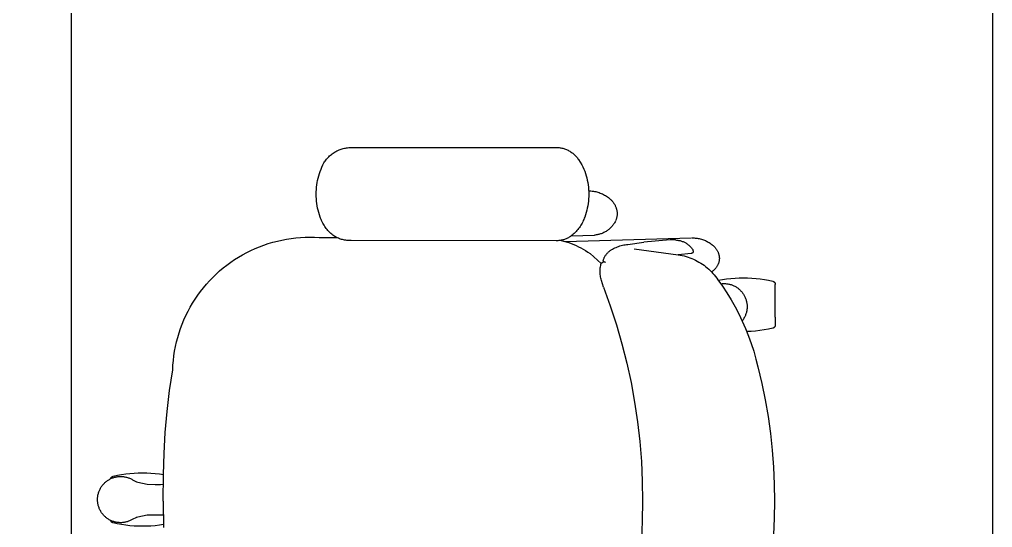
# Model space of a CAD drawing. Header units: inches. Extents: x 4 to 2210, y 3 to 2073.
# Drawn here: x 1332.67 to 1363.11, y 1937.45 to 1953.35 of the extents above; entities that cross this region are included whole.
import ezdxf

# ---------------------------------------------------------------- set-up
doc = ezdxf.new("R2010")
doc.units = ezdxf.units.IN
doc.header["$MEASUREMENT"] = 0
doc.layers.add('Planon_construction', color=253, linetype='Continuous')
doc.layers.add('Planon_workspace', color=210, linetype='Continuous')

# ---------------------------------------------------------------- blocks, each defined once
blk = doc.blocks.new('8 person table')
at = {"layer": 'Planon_construction'}
for p, q in [((484.43, 1126.14, 0), (484.43, -1253.08, 0)), ((645.67, 462.41, 0), (646.18, 462.89, 0)), ((646.18, 462.89, 0), (646.7, 463.36, 0)), ((646.7, 463.36, 0), (647.24, 463.8, 0)), ((647.24, 463.8, 0), (647.79, 464.23, 0)), ((647.79, 464.23, 0), (648.36, 464.64, 0)), ((648.36, 464.64, 0), (648.95, 465.03, 0)), ((648.95, 465.03, 0), (649.54, 465.4, 0)), ((649.54, 465.4, 0), (650.15, 465.75, 0)), ((650.15, 465.75, 0), (650.77, 466.07, 0)), ((650.77, 466.07, 0), (651.4, 466.38, 0)), ((651.4, 466.38, 0), (652.04, 466.66, 0)), ((652.04, 466.66, 0), (652.69, 466.92, 0)), ((652.69, 466.92, 0), (653.35, 467.16, 0)), ((653.35, 467.16, 0), (654.02, 467.38, 0)), ((654.02, 467.38, 0), (654.7, 467.57, 0)), ((654.7, 467.57, 0), (655.38, 467.74, 0)), ((655.38, 467.74, 0), (656.06, 467.88, 0)), ((656.06, 467.88, 0), (656.75, 468.01, 0)), ((656.75, 468.01, 0), (657.45, 468.1, 0)), ((657.45, 468.1, 0), (658.14, 468.18, 0)), ((658.14, 468.18, 0), (658.84, 468.23, 0)), ((658.84, 468.23, 0), (659.54, 468.25, 0)), ((659.54, 468.25, 0), (788.01, 468.3, 0)), ((788.01, 468.3, 0), (788.6, 468.28, 0)), ((788.6, 468.28, 0), (789.18, 468.23, 0)), ((789.18, 468.23, 0), (789.76, 468.16, 0)), ((789.76, 468.16, 0), (790.34, 468.08, 0)), ((790.34, 468.08, 0), (790.92, 467.97, 0)), ((790.92, 467.97, 0), (791.49, 467.85, 0)), ((791.49, 467.85, 0), (792.06, 467.71, 0)), ((792.06, 467.71, 0), (792.62, 467.54, 0)), ((792.62, 467.54, 0), (793.18, 467.36, 0)), ((793.18, 467.36, 0), (793.73, 467.16, 0)), ((793.73, 467.16, 0), (794.27, 466.95, 0)), ((794.27, 466.95, 0), (794.81, 466.71, 0)), ((794.81, 466.71, 0), (795.34, 466.45, 0)), ((795.34, 466.45, 0), (795.86, 466.18, 0)), ((795.86, 466.18, 0), (796.36, 465.89, 0)), ((796.36, 465.89, 0), (796.86, 465.59, 0)), ((796.86, 465.59, 0), (797.35, 465.26, 0)), ((797.35, 465.26, 0), (797.83, 464.92, 0)), ((797.83, 464.92, 0), (798.3, 464.57, 0)), ((798.3, 464.57, 0), (798.75, 464.2, 0)), ((798.75, 464.2, 0), (799.19, 463.81, 0)), ((799.19, 463.81, 0), (799.62, 463.41, 0)), ((799.62, 463.41, 0), (800.03, 463, 0)), ((800.03, 463, 0), (800.43, 462.57, 0)), ((641.36, 455.95, 0), (641.97, 457.27, 0)), ((641.97, 457.27, 0), (642.63, 458.57, 0)), ((642.63, 458.57, 0), (643, 459.16, 0)), ((643, 459.16, 0), (643.4, 459.74, 0)), ((643.4, 459.74, 0), (643.82, 460.3, 0)), ((643.82, 460.3, 0), (644.25, 460.85, 0)), ((644.25, 460.85, 0), (644.71, 461.39, 0)), ((644.71, 461.39, 0), (645.18, 461.9, 0)), ((645.18, 461.9, 0), (645.67, 462.41, 0)), ((800.43, 462.57, 0), (800.82, 462.13, 0)), ((800.82, 462.13, 0), (801.19, 461.67, 0)), ((801.19, 461.67, 0), (801.54, 461.2, 0)), ((801.54, 461.2, 0), (801.88, 460.73, 0)), ((801.88, 460.73, 0), (804.02, 457.35, 0)), ((804.02, 457.35, 0), (804.64, 456.02, 0)), ((639.37, 450.48, 0), (639.79, 451.87, 0)), ((639.79, 451.87, 0), (640.27, 453.25, 0)), ((640.27, 453.25, 0), (640.79, 454.61, 0)), ((640.79, 454.61, 0), (641.36, 455.95, 0)), ((804.64, 456.02, 0), (805.21, 454.68, 0)), ((805.21, 454.68, 0), (805.74, 453.32, 0)), ((805.74, 453.32, 0), (806.21, 451.94, 0)), ((806.21, 451.94, 0), (806.64, 450.54, 0)), ((637.98, 443.34, 0), (638.16, 444.78, 0)), ((638.16, 444.78, 0), (638.39, 446.22, 0)), ((638.39, 446.22, 0), (638.67, 447.65, 0)), ((638.67, 447.65, 0), (638.99, 449.07, 0)), ((638.99, 449.07, 0), (639.37, 450.48, 0)), ((806.64, 450.54, 0), (807.02, 449.13, 0)), ((807.02, 449.13, 0), (807.35, 447.71, 0)), ((807.35, 447.71, 0), (807.63, 446.27, 0)), ((807.63, 446.27, 0), (807.86, 444.83, 0)), ((807.86, 444.83, 0), (808.04, 443.38, 0)), ((637.75, 438.98, 0), (637.78, 440.43, 0)), ((637.77, 437.52, 0), (637.75, 438.98, 0)), ((637.78, 440.43, 0), (637.86, 441.89, 0)), ((637.86, 441.89, 0), (637.98, 443.34, 0)), ((808.04, 443.38, 0), (808.17, 441.93, 0)), ((808.17, 441.93, 0), (808.25, 440.47, 0)), ((808.22, 441.11, 0), (808.96, 441.08, 0)), ((808.25, 440.47, 0), (808.28, 439.01, 0)), ((808.28, 439.01, 0), (808.25, 437.55, 0)), ((808.96, 441.08, 0), (809.7, 441.03, 0)), ((809.7, 441.03, 0), (810.44, 440.95, 0)), ((810.44, 440.95, 0), (811.17, 440.84, 0)), ((811.17, 440.84, 0), (811.9, 440.71, 0)), ((811.9, 440.71, 0), (812.63, 440.56, 0)), ((812.63, 440.56, 0), (813.34, 440.38, 0)), ((813.34, 440.38, 0), (814.06, 440.17, 0)), ((814.06, 440.17, 0), (814.76, 439.94, 0)), ((814.76, 439.94, 0), (815.46, 439.69, 0)), ((815.46, 439.69, 0), (816.15, 439.41, 0)), ((816.15, 439.41, 0), (816.82, 439.11, 0)), ((816.82, 439.11, 0), (817.49, 438.78, 0)), ((817.49, 438.78, 0), (818.14, 438.44, 0)), ((818.14, 438.44, 0), (818.79, 438.07, 0)), ((637.85, 436.06, 0), (637.77, 437.52, 0)), ((637.97, 434.61, 0), (637.85, 436.06, 0)), ((638.15, 433.17, 0), (637.97, 434.61, 0)), ((638.37, 431.73, 0), (638.15, 433.17, 0)), ((807.88, 433.19, 0), (807.66, 431.75, 0)), ((808.06, 434.64, 0), (807.88, 433.19, 0)), ((808.18, 436.09, 0), (808.06, 434.64, 0)), ((808.25, 437.55, 0), (808.18, 436.09, 0)), ((818.79, 438.07, 0), (819.41, 437.67, 0)), ((819.41, 437.67, 0), (820.03, 437.26, 0)), ((820.03, 437.26, 0), (820.63, 436.83, 0)), ((820.63, 436.83, 0), (821.22, 436.37, 0)), ((821.22, 436.37, 0), (821.79, 435.9, 0)), ((821.79, 435.9, 0), (822.11, 435.6, 0)), ((822.11, 435.6, 0), (822.42, 435.29, 0)), ((822.42, 435.29, 0), (822.72, 434.97, 0)), ((822.72, 434.97, 0), (823.02, 434.64, 0)), ((823.02, 434.64, 0), (823.3, 434.3, 0)), ((823.3, 434.3, 0), (823.57, 433.95, 0)), ((823.57, 433.95, 0), (823.82, 433.59, 0)), ((823.82, 433.59, 0), (824.07, 433.22, 0)), ((824.07, 433.22, 0), (824.3, 432.85, 0)), ((824.3, 432.85, 0), (824.52, 432.46, 0)), ((824.52, 432.46, 0), (824.73, 432.08, 0)), ((638.65, 430.3, 0), (638.37, 431.73, 0)), ((638.97, 428.88, 0), (638.65, 430.3, 0)), ((639.35, 427.47, 0), (638.97, 428.88, 0)), ((639.77, 426.08, 0), (639.35, 427.47, 0)), ((806.69, 427.48, 0), (806.26, 426.08, 0)), ((807.06, 428.89, 0), (806.69, 427.48, 0)), ((807.38, 430.31, 0), (807.06, 428.89, 0)), ((807.66, 431.75, 0), (807.38, 430.31, 0)), ((824.73, 432.08, 0), (824.92, 431.68, 0)), ((824.92, 431.68, 0), (825.1, 431.28, 0)), ((825.1, 431.28, 0), (825.27, 430.87, 0)), ((825.27, 430.87, 0), (825.42, 430.45, 0)), ((825.42, 430.45, 0), (825.54, 430.1, 0)), ((825.54, 430.1, 0), (825.64, 429.74, 0)), ((825.64, 429.74, 0), (825.74, 429.37, 0)), ((825.74, 429.37, 0), (825.82, 429, 0)), ((825.82, 429, 0), (825.89, 428.64, 0)), ((825.89, 428.64, 0), (825.94, 428.26, 0)), ((825.94, 428.26, 0), (825.99, 427.89, 0)), ((825.99, 427.89, 0), (826.02, 427.52, 0)), ((826.02, 427.52, 0), (826.04, 427.14, 0)), ((826.04, 426.39, 0), (826.02, 426.01, 0)), ((826.04, 427.14, 0), (826.04, 426.76, 0)), ((826.04, 426.76, 0), (826.04, 426.39, 0)), ((640.24, 424.7, 0), (639.77, 426.08, 0)), ((640.51, 423.92, 0), (640.24, 424.7, 0)), ((640.81, 423.16, 0), (640.51, 423.92, 0)), ((641.13, 422.41, 0), (640.81, 423.16, 0)), ((641.48, 421.66, 0), (641.13, 422.41, 0)), ((641.85, 420.93, 0), (641.48, 421.66, 0)), ((642.25, 420.21, 0), (641.85, 420.93, 0)), ((642.68, 419.51, 0), (642.25, 420.21, 0)), ((803.78, 420.21, 0), (803.35, 419.51, 0)), ((804.17, 420.93, 0), (803.78, 420.21, 0)), ((804.55, 421.66, 0), (804.17, 420.93, 0)), ((804.9, 422.41, 0), (804.55, 421.66, 0)), ((805.22, 423.16, 0), (804.9, 422.41, 0)), ((805.52, 423.92, 0), (805.22, 423.16, 0)), ((805.79, 424.7, 0), (805.52, 423.92, 0)), ((806.26, 426.08, 0), (805.79, 424.7, 0)), ((823.88, 420.22, 0), (823.55, 419.77, 0)), ((824.19, 420.67, 0), (823.88, 420.22, 0)), ((824.48, 421.14, 0), (824.19, 420.67, 0)), ((824.75, 421.62, 0), (824.48, 421.14, 0)), ((825.01, 422.11, 0), (824.75, 421.62, 0)), ((825.26, 422.6, 0), (825.01, 422.11, 0)), ((825.43, 423.07, 0), (825.3, 422.72, 0)), ((825.55, 423.43, 0), (825.43, 423.07, 0)), ((825.65, 423.79, 0), (825.55, 423.43, 0)), ((825.74, 424.15, 0), (825.65, 423.79, 0)), ((825.82, 424.52, 0), (825.74, 424.15, 0)), ((825.89, 424.89, 0), (825.82, 424.52, 0)), ((825.95, 425.26, 0), (825.89, 424.89, 0)), ((825.99, 425.64, 0), (825.95, 425.26, 0)), ((826.02, 426.01, 0), (825.99, 425.64, 0)), ((643.12, 418.82, 0), (642.68, 419.51, 0)), ((643.59, 418.15, 0), (643.12, 418.82, 0)), ((644.08, 417.49, 0), (643.59, 418.15, 0)), ((644.6, 416.85, 0), (644.08, 417.49, 0)), ((645.13, 416.23, 0), (644.6, 416.85, 0)), ((645.69, 415.62, 0), (645.13, 416.23, 0)), ((646.26, 415.04, 0), (645.69, 415.62, 0)), ((646.86, 414.47, 0), (646.26, 415.04, 0)), ((647.47, 413.93, 0), (646.86, 414.47, 0)), ((799.17, 414.47, 0), (798.56, 413.93, 0)), ((799.77, 415.04, 0), (799.17, 414.47, 0)), ((800.34, 415.62, 0), (799.77, 415.04, 0)), ((800.9, 416.23, 0), (800.34, 415.62, 0)), ((801.43, 416.85, 0), (800.9, 416.23, 0)), ((801.95, 417.49, 0), (801.43, 416.85, 0)), ((802.44, 418.15, 0), (801.95, 417.49, 0)), ((802.91, 418.82, 0), (802.44, 418.15, 0)), ((803.35, 419.51, 0), (802.91, 418.82, 0)), ((815.6, 414.08, 0), (815.07, 413.92, 0)), ((816.12, 414.26, 0), (815.6, 414.08, 0)), ((816.63, 414.46, 0), (816.12, 414.26, 0)), ((817.14, 414.67, 0), (816.63, 414.46, 0)), ((817.64, 414.9, 0), (817.14, 414.67, 0)), ((818.14, 415.15, 0), (817.64, 414.9, 0)), ((818.62, 415.42, 0), (818.14, 415.15, 0)), ((819.1, 415.7, 0), (818.62, 415.42, 0)), ((819.56, 416, 0), (819.1, 415.7, 0)), ((820.01, 416.31, 0), (819.56, 416, 0)), ((820.46, 416.64, 0), (820.01, 416.31, 0)), ((820.89, 416.98, 0), (820.46, 416.64, 0)), ((821.31, 417.34, 0), (820.89, 416.98, 0)), ((821.72, 417.71, 0), (821.31, 417.34, 0)), ((822.11, 418.1, 0), (821.72, 417.71, 0)), ((822.49, 418.5, 0), (822.11, 418.1, 0)), ((822.86, 418.91, 0), (822.49, 418.5, 0)), ((823.21, 419.33, 0), (822.86, 418.91, 0)), ((823.55, 419.77, 0), (823.21, 419.33, 0)), ((605.02, 407.1, 0), (607.8, 408.03, 0)), ((607.8, 408.03, 0), (610.61, 408.87, 0)), ((610.61, 408.87, 0), (613.45, 409.61, 0)), ((613.45, 409.61, 0), (616.31, 410.26, 0)), ((616.31, 410.26, 0), (619.19, 410.8, 0)), ((619.19, 410.8, 0), (622.09, 411.25, 0)), ((622.09, 411.25, 0), (625, 411.6, 0)), ((625, 411.6, 0), (627.92, 411.85, 0)), ((627.92, 411.85, 0), (630.85, 411.99, 0)), ((630.85, 411.99, 0), (633.78, 412.04, 0)), ((633.78, 412.04, 0), (636.71, 411.99, 0)), ((636.71, 411.99, 0), (639.64, 411.84, 0)), ((639.64, 411.84, 0), (650.59, 411.88, 0)), ((648.1, 413.41, 0), (647.47, 413.93, 0)), ((648.75, 412.9, 0), (648.1, 413.41, 0)), ((649.32, 412.56, 0), (648.75, 412.9, 0)), ((649.91, 412.23, 0), (649.32, 412.56, 0)), ((650.5, 411.93, 0), (649.91, 412.23, 0)), ((651.1, 411.64, 0), (650.5, 411.93, 0)), ((651.72, 411.38, 0), (651.1, 411.64, 0)), ((652.34, 411.14, 0), (651.72, 411.38, 0)), ((652.97, 410.92, 0), (652.34, 411.14, 0)), ((653.61, 410.72, 0), (652.97, 410.92, 0)), ((654.25, 410.54, 0), (653.61, 410.72, 0)), ((654.9, 410.38, 0), (654.25, 410.54, 0)), ((655.55, 410.24, 0), (654.9, 410.38, 0)), ((656.21, 410.13, 0), (655.55, 410.24, 0)), ((656.87, 410.04, 0), (656.21, 410.13, 0)), ((657.54, 409.97, 0), (656.87, 410.04, 0)), ((658.2, 409.93, 0), (657.54, 409.97, 0)), ((658.87, 409.9, 0), (658.2, 409.93, 0)), ((659.54, 409.9, 0), (658.87, 409.9, 0)), ((788, 409.82, 0), (659.54, 409.9, 0)), ((788.53, 409.83, 0), (788, 409.82, 0)), ((789.05, 409.85, 0), (788.53, 409.83, 0)), ((789.57, 409.89, 0), (789.05, 409.85, 0)), ((790.09, 409.95, 0), (789.57, 409.89, 0)), ((790.61, 410.03, 0), (790.09, 409.95, 0)), ((791.13, 410.12, 0), (790.61, 410.03, 0)), ((790.94, 410.09, 0), (792.57, 409.68, 0)), ((791.64, 410.24, 0), (791.13, 410.12, 0)), ((792.14, 410.37, 0), (791.64, 410.24, 0)), ((792.65, 410.51, 0), (792.14, 410.37, 0)), ((792.57, 409.68, 0), (794.17, 409.22, 0)), ((793.14, 410.68, 0), (792.65, 410.51, 0)), ((793.63, 410.86, 0), (793.14, 410.68, 0)), ((793.54, 409.41, 0), (872.36, 411.59, 0)), ((794.12, 411.06, 0), (793.63, 410.86, 0)), ((794.6, 411.28, 0), (794.12, 411.06, 0)), ((794.17, 409.22, 0), (795.76, 408.71, 0)), ((795.07, 411.51, 0), (794.6, 411.28, 0)), ((795.53, 411.76, 0), (795.07, 411.51, 0)), ((795.98, 412.02, 0), (795.53, 411.76, 0)), ((795.76, 408.71, 0), (797.34, 408.14, 0)), ((796.42, 412.3, 0), (795.98, 412.02, 0)), ((796.86, 412.59, 0), (796.42, 412.3, 0)), ((797.28, 412.9, 0), (796.86, 412.59, 0)), ((797.93, 413.41, 0), (797.28, 412.9, 0)), ((797.28, 412.9, 0), (811.82, 413.33, 0)), ((797.34, 408.14, 0), (798.89, 407.52, 0)), ((798.56, 413.93, 0), (797.93, 413.41, 0)), ((812.37, 413.38, 0), (811.82, 413.33, 0)), ((812.91, 413.45, 0), (812.37, 413.38, 0)), ((813.46, 413.54, 0), (812.91, 413.45, 0)), ((814, 413.65, 0), (813.46, 413.54, 0)), ((814.54, 413.78, 0), (814, 413.65, 0)), ((815.07, 413.92, 0), (814.54, 413.78, 0)), ((832.85, 407.59, 0), (842.71, 408.88, 0)), ((859.31, 410.45, 0), (842.71, 408.88, 0)), ((862.66, 410.32, 0), (859.31, 410.45, 0)), ((862.66, 410.32, 0), (863.13, 410.29, 0)), ((863.13, 410.29, 0), (863.6, 410.24, 0)), ((863.6, 410.24, 0), (864.07, 410.18, 0)), ((864.07, 410.18, 0), (864.54, 410.09, 0)), ((864.54, 410.09, 0), (865.01, 410, 0)), ((865.01, 410, 0), (865.47, 409.89, 0)), ((865.47, 409.89, 0), (865.93, 409.76, 0)), ((865.93, 409.76, 0), (866.38, 409.61, 0)), ((866.38, 409.61, 0), (866.83, 409.45, 0)), ((866.83, 409.45, 0), (867.27, 409.28, 0)), ((867.27, 409.28, 0), (867.71, 409.09, 0)), ((867.71, 409.09, 0), (868.13, 408.88, 0)), ((868.13, 408.88, 0), (868.56, 408.66, 0)), ((868.56, 408.66, 0), (868.97, 408.43, 0)), ((868.97, 408.43, 0), (869.37, 408.18, 0)), ((869.37, 408.18, 0), (869.77, 407.92, 0)), ((872.82, 411.59, 0), (873.49, 411.6, 0)), ((873.49, 411.6, 0), (874.15, 411.58, 0)), ((874.15, 411.58, 0), (874.82, 411.55, 0)), ((874.82, 411.55, 0), (875.49, 411.49, 0)), ((875.49, 411.49, 0), (876.15, 411.4, 0)), ((876.15, 411.4, 0), (876.81, 411.3, 0)), ((876.81, 411.3, 0), (877.46, 411.17, 0)), ((877.46, 411.17, 0), (878.11, 411.02, 0)), ((878.11, 411.02, 0), (878.76, 410.85, 0)), ((878.76, 410.85, 0), (879.39, 410.65, 0)), ((879.39, 410.65, 0), (880.03, 410.43, 0)), ((880.03, 410.43, 0), (880.65, 410.2, 0)), ((880.65, 410.2, 0), (881.26, 409.94, 0)), ((881.26, 409.94, 0), (881.87, 409.66, 0)), ((881.87, 409.66, 0), (882.47, 409.35, 0)), ((882.47, 409.35, 0), (883.05, 409.03, 0)), ((883.05, 409.03, 0), (883.62, 408.69, 0)), ((883.62, 408.69, 0), (884.19, 408.33, 0)), ((884.19, 408.33, 0), (884.73, 407.95, 0)), ((884.73, 407.95, 0), (885.27, 407.55, 0)), ((591.7, 401.04, 0), (594.28, 402.43, 0)), ((594.28, 402.43, 0), (596.9, 403.74, 0)), ((596.9, 403.74, 0), (599.57, 404.95, 0)), ((599.57, 404.95, 0), (602.28, 406.07, 0)), ((602.28, 406.07, 0), (605.02, 407.1, 0)), ((798.89, 407.52, 0), (800.43, 406.85, 0)), ((800.43, 406.85, 0), (801.93, 406.13, 0)), ((801.93, 406.13, 0), (803.42, 405.36, 0)), ((803.42, 405.36, 0), (804.88, 404.54, 0)), ((804.88, 404.54, 0), (806.31, 403.67, 0)), ((806.31, 403.67, 0), (807.71, 402.76, 0)), ((807.71, 402.76, 0), (809.08, 401.8, 0)), ((819.59, 401.69, 0), (819.86, 402, 0)), ((819.86, 402, 0), (820.14, 402.3, 0)), ((820.14, 402.3, 0), (820.43, 402.59, 0)), ((820.43, 402.59, 0), (820.73, 402.87, 0)), ((820.73, 402.87, 0), (821.04, 403.14, 0)), ((821.04, 403.14, 0), (821.36, 403.4, 0)), ((821.36, 403.4, 0), (821.69, 403.65, 0)), ((821.69, 403.65, 0), (822.02, 403.88, 0)), ((822.02, 403.88, 0), (822.37, 404.11, 0)), ((822.37, 404.11, 0), (823.11, 404.54, 0)), ((823.11, 404.54, 0), (823.86, 404.94, 0)), ((823.86, 404.94, 0), (824.63, 405.32, 0)), ((824.63, 405.32, 0), (825.41, 405.68, 0)), ((825.41, 405.68, 0), (826.2, 406, 0)), ((826.2, 406, 0), (827.01, 406.3, 0)), ((827.01, 406.3, 0), (827.82, 406.57, 0)), ((827.82, 406.57, 0), (828.64, 406.81, 0)), ((828.64, 406.81, 0), (829.47, 407.03, 0)), ((829.47, 407.03, 0), (830.31, 407.21, 0)), ((830.31, 407.21, 0), (831.15, 407.37, 0)), ((831.15, 407.37, 0), (832, 407.5, 0)), ((832, 407.5, 0), (832.85, 407.59, 0)), ((836.74, 404.79, 0), (864.32, 401.11, 0)), ((872.43, 401.85, 0), (864.32, 401.11, 0)), ((869.77, 407.92, 0), (870.16, 407.64, 0)), ((870.16, 407.64, 0), (870.54, 407.35, 0)), ((870.54, 407.35, 0), (870.9, 407.05, 0)), ((870.9, 407.05, 0), (871.26, 406.74, 0)), ((871.26, 406.74, 0), (871.61, 406.41, 0)), ((871.61, 406.41, 0), (871.94, 406.07, 0)), ((871.94, 406.07, 0), (872.26, 405.72, 0)), ((872.26, 405.72, 0), (872.57, 405.36, 0)), ((872.47, 401.86, 0), (872.43, 401.85, 0)), ((872.51, 401.86, 0), (872.47, 401.86, 0)), ((872.55, 401.87, 0), (872.51, 401.86, 0)), ((872.59, 401.88, 0), (872.55, 401.87, 0)), ((872.57, 405.36, 0), (872.87, 404.99, 0)), ((872.63, 401.89, 0), (872.59, 401.88, 0)), ((872.67, 401.9, 0), (872.63, 401.89, 0)), ((872.71, 401.91, 0), (872.67, 401.9, 0)), ((872.75, 401.92, 0), (872.71, 401.91, 0)), ((872.79, 401.93, 0), (872.75, 401.92, 0)), ((872.83, 401.95, 0), (872.79, 401.93, 0)), ((872.87, 401.97, 0), (872.83, 401.95, 0)), ((872.87, 404.99, 0), (873.15, 404.61, 0)), ((872.9, 401.99, 0), (872.87, 401.97, 0)), ((872.94, 402.01, 0), (872.9, 401.99, 0)), ((872.98, 402.03, 0), (872.94, 402.01, 0)), ((873.01, 402.05, 0), (872.98, 402.03, 0)), ((873.05, 402.07, 0), (873.01, 402.05, 0)), ((873.08, 402.1, 0), (873.05, 402.07, 0)), ((873.11, 402.12, 0), (873.08, 402.1, 0)), ((873.14, 402.15, 0), (873.11, 402.12, 0)), ((873.18, 402.18, 0), (873.14, 402.15, 0)), ((873.15, 404.61, 0), (873.2, 404.53, 0)), ((873.21, 402.2, 0), (873.18, 402.18, 0)), ((873.2, 404.53, 0), (873.24, 404.45, 0)), ((873.23, 402.23, 0), (873.21, 402.2, 0)), ((873.26, 402.26, 0), (873.23, 402.23, 0)), ((873.24, 404.45, 0), (873.29, 404.37, 0)), ((873.29, 402.3, 0), (873.26, 402.26, 0)), ((873.29, 404.37, 0), (873.32, 404.29, 0)), ((873.32, 402.33, 0), (873.29, 402.3, 0)), ((873.32, 404.29, 0), (873.36, 404.21, 0)), ((873.34, 402.36, 0), (873.32, 402.33, 0)), ((873.36, 402.4, 0), (873.34, 402.36, 0)), ((873.36, 404.21, 0), (873.39, 404.13, 0)), ((873.39, 402.43, 0), (873.36, 402.4, 0)), ((873.39, 404.13, 0), (873.42, 404.04, 0)), ((873.41, 402.47, 0), (873.39, 402.43, 0)), ((873.43, 402.5, 0), (873.41, 402.47, 0)), ((873.42, 404.04, 0), (873.45, 403.96, 0)), ((873.45, 402.54, 0), (873.43, 402.5, 0)), ((873.45, 403.96, 0), (873.48, 403.87, 0)), ((873.46, 402.58, 0), (873.45, 402.54, 0)), ((873.48, 402.62, 0), (873.46, 402.58, 0)), ((873.48, 403.87, 0), (873.5, 403.79, 0)), ((873.49, 402.65, 0), (873.48, 402.62, 0)), ((873.51, 402.69, 0), (873.49, 402.65, 0)), ((873.5, 403.79, 0), (873.52, 403.7, 0)), ((873.52, 402.73, 0), (873.51, 402.69, 0)), ((873.52, 403.7, 0), (873.53, 403.61, 0)), ((873.53, 402.77, 0), (873.52, 402.73, 0)), ((873.53, 403.61, 0), (873.55, 403.52, 0)), ((873.54, 402.81, 0), (873.53, 402.77, 0)), ((873.55, 402.86, 0), (873.54, 402.81, 0)), ((873.55, 403.52, 0), (873.56, 403.43, 0)), ((873.56, 402.99, 0), (873.55, 402.9, 0)), ((873.55, 402.9, 0), (873.55, 402.86, 0)), ((873.56, 403.43, 0), (873.56, 403.34, 0)), ((873.56, 403.34, 0), (873.57, 403.25, 0)), ((873.57, 403.08, 0), (873.56, 402.99, 0)), ((873.57, 403.25, 0), (873.57, 403.16, 0)), ((873.57, 403.16, 0), (873.57, 403.08, 0)), ((885.27, 407.55, 0), (885.79, 407.13, 0)), ((885.79, 407.13, 0), (886.08, 406.9, 0)), ((886.08, 406.9, 0), (886.37, 406.65, 0)), ((886.37, 406.65, 0), (886.64, 406.39, 0)), ((886.64, 406.39, 0), (886.91, 406.13, 0)), ((886.91, 406.13, 0), (887.16, 405.85, 0)), ((887.16, 405.85, 0), (887.41, 405.57, 0)), ((887.41, 405.57, 0), (887.65, 405.28, 0)), ((887.65, 405.28, 0), (887.88, 404.98, 0)), ((887.88, 404.98, 0), (888.1, 404.67, 0)), ((888.1, 404.67, 0), (888.3, 404.36, 0)), ((888.3, 404.36, 0), (888.5, 404.04, 0)), ((888.5, 404.04, 0), (888.68, 403.71, 0)), ((888.68, 403.71, 0), (888.86, 403.38, 0)), ((888.86, 403.38, 0), (889.02, 403.04, 0)), ((889.02, 403.04, 0), (889.17, 402.7, 0)), ((889.17, 402.7, 0), (889.31, 402.35, 0)), ((889.31, 402.35, 0), (889.44, 401.99, 0)), ((889.44, 401.99, 0), (889.56, 401.64, 0)), ((581.9, 394.61, 0), (584.26, 396.35, 0)), ((584.26, 396.35, 0), (586.69, 398, 0)), ((586.69, 398, 0), (589.17, 399.56, 0)), ((589.17, 399.56, 0), (591.7, 401.04, 0)), ((809.08, 401.8, 0), (816.15, 395.58, 0)), ((816.23, 395.69, 0), (816.29, 395.77, 0)), ((816.29, 395.77, 0), (816.36, 395.85, 0)), ((816.36, 395.85, 0), (816.43, 395.93, 0)), ((816.43, 395.93, 0), (816.51, 396, 0)), ((816.51, 396, 0), (816.59, 396.07, 0)), ((816.59, 396.07, 0), (816.66, 396.14, 0)), ((816.66, 396.14, 0), (816.75, 396.21, 0)), ((816.75, 396.21, 0), (816.83, 396.27, 0)), ((816.83, 396.27, 0), (816.91, 396.33, 0)), ((816.91, 396.33, 0), (817, 396.39, 0)), ((817, 396.39, 0), (817.09, 396.45, 0)), ((817.09, 396.45, 0), (817.18, 396.5, 0)), ((817.18, 396.5, 0), (817.28, 396.55, 0)), ((817.28, 396.55, 0), (817.37, 396.59, 0)), ((817.37, 396.59, 0), (817.47, 396.63, 0)), ((817.4, 397.78, 0), (817.54, 398.17, 0)), ((817.4, 397.73, 0), (817.4, 397.78, 0)), ((817.4, 397.69, 0), (817.4, 397.73, 0)), ((817.4, 397.64, 0), (817.4, 397.69, 0)), ((817.4, 397.59, 0), (817.4, 397.64, 0)), ((817.41, 397.55, 0), (817.4, 397.59, 0)), ((817.41, 397.5, 0), (817.41, 397.55, 0)), ((817.42, 397.45, 0), (817.41, 397.5, 0)), ((817.43, 397.41, 0), (817.42, 397.45, 0)), ((817.44, 397.36, 0), (817.43, 397.41, 0)), ((817.45, 397.32, 0), (817.44, 397.36, 0)), ((817.46, 397.27, 0), (817.45, 397.32, 0)), ((817.47, 397.23, 0), (817.46, 397.27, 0)), ((817.49, 397.18, 0), (817.47, 397.23, 0)), ((817.47, 396.63, 0), (817.57, 396.67, 0)), ((817.51, 397.14, 0), (817.49, 397.18, 0)), ((817.53, 397.1, 0), (817.51, 397.14, 0)), ((817.55, 397.05, 0), (817.53, 397.1, 0)), ((817.54, 398.17, 0), (817.69, 398.55, 0)), ((817.57, 397.01, 0), (817.55, 397.05, 0)), ((817.59, 396.97, 0), (817.57, 397.01, 0)), ((817.57, 396.67, 0), (817.67, 396.71, 0)), ((817.62, 396.93, 0), (817.59, 396.97, 0)), ((817.64, 396.89, 0), (817.62, 396.93, 0)), ((817.67, 396.85, 0), (817.64, 396.89, 0)), ((817.7, 396.82, 0), (817.67, 396.85, 0)), ((817.67, 396.71, 0), (817.77, 396.74, 0)), ((817.69, 398.55, 0), (817.85, 398.93, 0)), ((817.73, 396.78, 0), (817.7, 396.82, 0)), ((817.76, 396.75, 0), (817.73, 396.78, 0)), ((817.79, 396.71, 0), (817.76, 396.75, 0)), ((817.83, 396.68, 0), (817.79, 396.71, 0)), ((817.86, 396.65, 0), (817.83, 396.68, 0)), ((817.85, 398.93, 0), (818.03, 399.3, 0)), ((817.9, 396.62, 0), (817.86, 396.65, 0)), ((817.93, 396.59, 0), (817.9, 396.62, 0)), ((817.97, 396.56, 0), (817.93, 396.59, 0)), ((818.01, 396.53, 0), (817.97, 396.56, 0)), ((818.05, 396.51, 0), (818.01, 396.53, 0)), ((818.03, 399.3, 0), (818.22, 399.66, 0)), ((818.09, 396.49, 0), (818.05, 396.51, 0)), ((818.13, 396.46, 0), (818.09, 396.49, 0)), ((818.17, 396.44, 0), (818.13, 396.46, 0)), ((818.22, 396.42, 0), (818.17, 396.44, 0)), ((818.22, 399.66, 0), (818.42, 400.02, 0)), ((818.26, 396.4, 0), (818.22, 396.42, 0)), ((818.3, 396.39, 0), (818.26, 396.4, 0)), ((818.35, 396.37, 0), (818.3, 396.39, 0)), ((818.39, 396.36, 0), (818.35, 396.37, 0)), ((818.44, 396.35, 0), (818.39, 396.36, 0)), ((818.42, 400.02, 0), (818.63, 400.37, 0)), ((818.48, 396.34, 0), (818.44, 396.35, 0)), ((818.53, 396.33, 0), (818.48, 396.34, 0)), ((818.58, 396.32, 0), (818.53, 396.33, 0)), ((818.62, 396.31, 0), (818.58, 396.32, 0)), ((818.67, 396.31, 0), (818.62, 396.31, 0)), ((818.63, 400.37, 0), (818.85, 400.71, 0)), ((818.72, 396.31, 0), (818.67, 396.31, 0)), ((818.76, 396.31, 0), (818.72, 396.31, 0)), ((818.85, 400.71, 0), (819.09, 401.05, 0)), ((819.09, 401.05, 0), (819.34, 401.38, 0)), ((819.34, 401.38, 0), (819.59, 401.69, 0)), ((864.32, 401.11, 0), (865.56, 400.9, 0)), ((865.56, 400.9, 0), (866.79, 400.64, 0)), ((866.79, 400.64, 0), (868.01, 400.35, 0)), ((868.01, 400.35, 0), (869.22, 400.01, 0)), ((869.22, 400.01, 0), (870.42, 399.64, 0)), ((870.42, 399.64, 0), (871.6, 399.22, 0)), ((871.6, 399.22, 0), (872.77, 398.76, 0)), ((872.77, 398.76, 0), (873.92, 398.26, 0)), ((873.92, 398.26, 0), (875.06, 397.72, 0)), ((875.06, 397.72, 0), (876.17, 397.14, 0)), ((876.17, 397.14, 0), (877.27, 396.53, 0)), ((877.27, 396.53, 0), (878.34, 395.88, 0)), ((878.34, 395.88, 0), (879.39, 395.19, 0)), ((889.5, 395.86, 0), (889.39, 395.58, 0)), ((889.59, 396.15, 0), (889.5, 395.86, 0)), ((889.56, 401.64, 0), (889.66, 401.27, 0)), ((889.68, 396.44, 0), (889.59, 396.15, 0)), ((889.66, 401.27, 0), (889.75, 400.91, 0)), ((889.75, 396.73, 0), (889.68, 396.44, 0)), ((889.75, 400.91, 0), (889.83, 400.54, 0)), ((889.82, 397.02, 0), (889.75, 396.73, 0)), ((889.87, 397.32, 0), (889.82, 397.02, 0)), ((889.83, 400.54, 0), (889.9, 400.17, 0)), ((889.92, 397.62, 0), (889.87, 397.32, 0)), ((889.9, 400.17, 0), (889.95, 399.8, 0)), ((889.96, 397.92, 0), (889.92, 397.62, 0)), ((889.95, 399.8, 0), (889.99, 399.43, 0)), ((889.98, 398.22, 0), (889.96, 397.92, 0)), ((890, 398.52, 0), (889.98, 398.22, 0)), ((889.99, 399.43, 0), (890, 399.12, 0)), ((890, 399.12, 0), (890.01, 398.82, 0)), ((890.01, 398.82, 0), (890, 398.52, 0)), ((575.18, 388.95, 0), (577.35, 390.91, 0)), ((577.35, 390.91, 0), (579.59, 392.8, 0)), ((579.59, 392.8, 0), (581.9, 394.61, 0)), ((815.37, 390.87, 0), (815.38, 391.61, 0)), ((815.39, 390.13, 0), (815.37, 390.87, 0)), ((815.38, 391.61, 0), (815.41, 392.35, 0)), ((815.43, 389.39, 0), (815.39, 390.13, 0)), ((815.41, 392.35, 0), (815.46, 393.09, 0)), ((815.74, 394.76, 0), (815.46, 393.09, 0)), ((815.74, 394.76, 0), (815.77, 394.86, 0)), ((815.77, 394.86, 0), (815.81, 394.96, 0)), ((815.81, 394.96, 0), (815.85, 395.06, 0)), ((815.85, 395.06, 0), (815.9, 395.15, 0)), ((815.9, 395.15, 0), (815.94, 395.25, 0)), ((815.94, 395.25, 0), (815.99, 395.34, 0)), ((815.99, 395.34, 0), (816.05, 395.43, 0)), ((816.05, 395.43, 0), (816.11, 395.52, 0)), ((816.11, 395.52, 0), (816.17, 395.6, 0)), ((816.17, 395.6, 0), (816.23, 395.69, 0)), ((879.39, 395.19, 0), (880.42, 394.46, 0)), ((880.42, 394.46, 0), (881.42, 393.7, 0)), ((881.42, 393.7, 0), (882.39, 392.91, 0)), ((882.39, 392.91, 0), (883.34, 392.08, 0)), ((883.34, 392.08, 0), (884.25, 391.22, 0)), ((884.25, 391.22, 0), (885.14, 390.33, 0)), ((885.14, 390.33, 0), (885.99, 389.41, 0)), ((885.48, 390.54, 0), (885.16, 390.31, 0)), ((885.8, 390.78, 0), (885.48, 390.54, 0)), ((886.1, 391.03, 0), (885.8, 390.78, 0)), ((886.4, 391.29, 0), (886.1, 391.03, 0)), ((886.69, 391.56, 0), (886.4, 391.29, 0)), ((886.97, 391.84, 0), (886.69, 391.56, 0)), ((887.24, 392.13, 0), (886.97, 391.84, 0)), ((887.5, 392.43, 0), (887.24, 392.13, 0)), ((887.75, 392.74, 0), (887.5, 392.43, 0)), ((887.99, 393.06, 0), (887.75, 392.74, 0)), ((888.22, 393.38, 0), (887.99, 393.06, 0)), ((888.44, 393.71, 0), (888.22, 393.38, 0)), ((888.65, 394.05, 0), (888.44, 393.71, 0)), ((888.84, 394.4, 0), (888.65, 394.05, 0)), ((889.03, 394.75, 0), (888.84, 394.4, 0)), ((889.16, 395.02, 0), (889.03, 394.75, 0)), ((889.28, 395.3, 0), (889.16, 395.02, 0)), ((889.39, 395.58, 0), (889.28, 395.3, 0)), ((569.07, 382.63, 0), (571.03, 384.8, 0)), ((571.03, 384.8, 0), (573.07, 386.91, 0)), ((573.07, 386.91, 0), (575.18, 388.95, 0)), ((815.5, 388.65, 0), (815.43, 389.39, 0)), ((815.59, 387.92, 0), (815.5, 388.65, 0)), ((815.7, 387.18, 0), (815.59, 387.92, 0)), ((815.83, 386.46, 0), (815.7, 387.18, 0)), ((815.99, 385.73, 0), (815.83, 386.46, 0)), ((816.17, 385.01, 0), (815.99, 385.73, 0)), ((817.45, 380.7, 0), (816.17, 385.01, 0)), ((885.99, 389.41, 0), (886.82, 388.46, 0)), ((886.82, 388.46, 0), (887.61, 387.49, 0)), ((887.61, 387.49, 0), (888.36, 386.48, 0)), ((888.36, 386.48, 0), (889.08, 385.46, 0)), ((889.08, 385.46, 0), (891.99, 381.34, 0)), ((889.35, 385.09, 0), (891.94, 385.57, 0)), ((891.94, 385.57, 0), (894.55, 385.95, 0)), ((894.55, 385.95, 0), (897.18, 386.26, 0)), ((897.18, 386.26, 0), (899.81, 386.47, 0)), ((899.81, 386.47, 0), (902.44, 386.6, 0)), ((902.44, 386.6, 0), (905.08, 386.65, 0)), ((905.08, 386.65, 0), (907.72, 386.6, 0)), ((907.72, 386.6, 0), (910.36, 386.47, 0)), ((910.36, 386.47, 0), (912.99, 386.26, 0)), ((912.99, 386.26, 0), (915.61, 385.96, 0)), ((915.61, 385.96, 0), (918.22, 385.57, 0)), ((918.22, 385.57, 0), (920.82, 385.1, 0)), ((920.82, 385.1, 0), (923.4, 384.54, 0)), ((923.4, 384.54, 0), (923.46, 384.52, 0)), ((923.46, 384.52, 0), (923.53, 384.5, 0)), ((923.53, 384.5, 0), (923.6, 384.48, 0)), ((923.6, 384.48, 0), (923.67, 384.45, 0)), ((923.67, 384.45, 0), (923.74, 384.43, 0)), ((923.74, 384.43, 0), (923.8, 384.4, 0)), ((923.8, 384.4, 0), (923.87, 384.37, 0)), ((923.87, 384.37, 0), (923.93, 384.33, 0)), ((923.93, 384.33, 0), (923.99, 384.3, 0)), ((923.99, 384.3, 0), (924.05, 384.26, 0)), ((924.05, 384.26, 0), (924.11, 384.22, 0)), ((924.11, 384.22, 0), (924.17, 384.18, 0)), ((924.17, 384.18, 0), (924.23, 384.13, 0)), ((924.23, 384.13, 0), (924.28, 384.09, 0)), ((924.28, 384.09, 0), (924.33, 384.04, 0)), ((924.33, 384.04, 0), (924.39, 383.99, 0)), ((924.39, 383.99, 0), (924.44, 383.94, 0)), ((924.44, 383.94, 0), (924.49, 383.89, 0)), ((924.49, 383.89, 0), (924.53, 383.83, 0)), ((924.53, 383.83, 0), (924.58, 383.78, 0)), ((924.58, 383.78, 0), (924.62, 383.72, 0)), ((924.62, 383.72, 0), (924.66, 383.66, 0)), ((924.66, 383.66, 0), (924.7, 383.6, 0)), ((924.7, 383.6, 0), (924.73, 383.54, 0)), ((563.64, 375.71, 0), (565.37, 378.08, 0)), ((565.37, 378.08, 0), (567.18, 380.38, 0)), ((567.18, 380.38, 0), (569.07, 382.63, 0)), ((817.45, 380.7, 0), (821.72, 369.02, 0)), ((890.91, 382.91, 0), (891.4, 382.97, 0)), ((891.4, 382.97, 0), (891.9, 383.01, 0)), ((891.9, 383.01, 0), (892.4, 383.04, 0)), ((891.99, 381.34, 0), (894.75, 377.14, 0)), ((892.4, 383.04, 0), (892.89, 383.05, 0)), ((892.89, 383.05, 0), (893.39, 383.04, 0)), ((893.39, 383.04, 0), (893.89, 383.01, 0)), ((893.89, 383.01, 0), (894.39, 382.97, 0)), ((894.39, 382.97, 0), (894.88, 382.91, 0)), ((894.88, 382.91, 0), (895.37, 382.83, 0)), ((895.37, 382.83, 0), (895.86, 382.74, 0)), ((895.86, 382.74, 0), (896.35, 382.63, 0)), ((896.35, 382.63, 0), (896.83, 382.5, 0)), ((896.83, 382.5, 0), (897.31, 382.36, 0)), ((897.31, 382.36, 0), (897.78, 382.2, 0)), ((897.78, 382.2, 0), (898.24, 382.02, 0)), ((898.24, 382.02, 0), (898.7, 381.83, 0)), ((898.7, 381.83, 0), (899.16, 381.62, 0)), ((899.16, 381.62, 0), (899.6, 381.4, 0)), ((899.6, 381.4, 0), (900.04, 381.16, 0)), ((900.04, 381.16, 0), (900.47, 380.91, 0)), ((900.47, 380.91, 0), (900.89, 380.64, 0)), ((900.89, 380.64, 0), (901.3, 380.36, 0)), ((901.3, 380.36, 0), (901.7, 380.06, 0)), ((901.7, 380.06, 0), (902.09, 379.75, 0)), ((902.09, 379.75, 0), (902.47, 379.43, 0)), ((902.47, 379.43, 0), (902.84, 379.09, 0)), ((902.84, 379.09, 0), (903.19, 378.75, 0)), ((903.19, 378.75, 0), (903.54, 378.38, 0)), ((903.54, 378.38, 0), (903.87, 378.01, 0)), ((903.87, 378.01, 0), (904.19, 377.63, 0)), ((904.19, 377.63, 0), (904.49, 377.24, 0)), ((924.73, 383.54, 0), (924.77, 383.48, 0)), ((924.77, 383.48, 0), (924.8, 383.41, 0)), ((924.8, 383.41, 0), (924.83, 383.35, 0)), ((924.83, 383.35, 0), (924.86, 383.28, 0)), ((924.86, 383.28, 0), (924.88, 383.21, 0)), ((924.88, 383.21, 0), (924.91, 383.14, 0)), ((924.91, 383.14, 0), (924.93, 383.08, 0)), ((924.93, 383.08, 0), (924.95, 383.01, 0)), ((924.95, 383.01, 0), (924.96, 382.94, 0)), ((924.96, 382.94, 0), (924.97, 382.87, 0)), ((924.97, 382.87, 0), (924.99, 382.8, 0)), ((924.99, 382.8, 0), (924.99, 382.72, 0)), ((924.99, 382.72, 0), (925, 382.65, 0)), ((925, 382.65, 0), (925, 382.58, 0)), ((925, 382.58, 0), (925.01, 382.51, 0)), ((925.01, 361.94, 0), (925.01, 382.51, 0)), ((560.43, 370.81, 0), (561.99, 373.29, 0)), ((561.99, 373.29, 0), (563.64, 375.71, 0)), ((894.75, 377.14, 0), (897.38, 372.84, 0)), ((897.38, 372.84, 0), (899.86, 368.45, 0)), ((904.49, 377.24, 0), (904.79, 376.83, 0)), ((904.79, 376.83, 0), (905.06, 376.42, 0)), ((905.06, 376.42, 0), (905.33, 375.99, 0)), ((905.33, 375.99, 0), (905.57, 375.56, 0)), ((905.57, 375.56, 0), (905.81, 375.12, 0)), ((905.81, 375.12, 0), (906.02, 374.67, 0)), ((906.02, 374.67, 0), (906.23, 374.22, 0)), ((906.23, 374.22, 0), (906.41, 373.76, 0)), ((906.41, 373.76, 0), (906.58, 373.29, 0)), ((906.58, 373.29, 0), (906.74, 372.82, 0)), ((906.74, 372.82, 0), (906.88, 372.34, 0)), ((906.88, 372.34, 0), (907, 371.85, 0)), ((907, 371.85, 0), (907.1, 371.37, 0)), ((556.26, 363.07, 0), (557.56, 365.69, 0)), ((557.56, 365.69, 0), (558.95, 368.28, 0)), ((558.95, 368.28, 0), (560.43, 370.81, 0)), ((821.72, 369.02, 0), (825.58, 357.2, 0)), ((899.86, 368.45, 0), (902.18, 363.99, 0)), ((907.03, 365.43, 0), (906.91, 364.95, 0)), ((907.13, 365.92, 0), (907.03, 365.43, 0)), ((907.1, 371.37, 0), (907.19, 370.88, 0)), ((907.21, 366.41, 0), (907.13, 365.92, 0)), ((907.19, 370.88, 0), (907.26, 370.38, 0)), ((907.28, 366.9, 0), (907.21, 366.41, 0)), ((907.26, 370.38, 0), (907.31, 369.89, 0)), ((907.33, 367.4, 0), (907.28, 366.9, 0)), ((907.31, 369.89, 0), (907.35, 369.39, 0)), ((907.36, 367.9, 0), (907.33, 367.4, 0)), ((907.35, 369.39, 0), (907.37, 368.89, 0)), ((907.37, 368.39, 0), (907.36, 367.9, 0)), ((907.37, 368.89, 0), (907.37, 368.39, 0)), ((553.92, 357.69, 0), (555.04, 360.4, 0)), ((555.04, 360.4, 0), (556.26, 363.07, 0)), ((902.18, 363.99, 0), (904.36, 359.45, 0)), ((904.58, 360.02, 0), (904.28, 359.63, 0)), ((904.36, 359.45, 0), (906.39, 354.84, 0)), ((904.87, 360.43, 0), (904.58, 360.02, 0)), ((905.14, 360.85, 0), (904.87, 360.43, 0)), ((905.4, 361.27, 0), (905.14, 360.85, 0)), ((905.64, 361.71, 0), (905.4, 361.27, 0)), ((905.87, 362.15, 0), (905.64, 361.71, 0)), ((906.09, 362.6, 0), (905.87, 362.15, 0)), ((906.28, 363.06, 0), (906.09, 362.6, 0)), ((906.47, 363.52, 0), (906.28, 363.06, 0)), ((906.63, 363.99, 0), (906.47, 363.52, 0)), ((906.78, 364.47, 0), (906.63, 363.99, 0)), ((906.91, 364.95, 0), (906.78, 364.47, 0)), ((925.01, 361.94, 0), (925.01, 357.11, 0)), ((551.97, 352.16, 0), (552.9, 354.94, 0)), ((552.9, 354.94, 0), (553.92, 357.69, 0)), ((825.58, 357.2, 0), (829.05, 345.25, 0)), ((906.39, 354.84, 0), (908.25, 350.16, 0)), ((912.6, 353.33, 0), (909.87, 353.12, 0)), ((915.32, 353.63, 0), (912.6, 353.33, 0)), ((918.03, 354.02, 0), (915.32, 353.63, 0)), ((920.72, 354.51, 0), (918.03, 354.02, 0)), ((923.4, 355.08, 0), (920.72, 354.51, 0)), ((923.46, 355.1, 0), (923.4, 355.08, 0)), ((923.53, 355.12, 0), (923.46, 355.1, 0)), ((923.6, 355.14, 0), (923.53, 355.12, 0)), ((923.67, 355.17, 0), (923.6, 355.14, 0)), ((923.74, 355.19, 0), (923.67, 355.17, 0)), ((923.8, 355.22, 0), (923.74, 355.19, 0)), ((923.87, 355.25, 0), (923.8, 355.22, 0)), ((923.93, 355.29, 0), (923.87, 355.25, 0)), ((923.99, 355.32, 0), (923.93, 355.29, 0)), ((924.05, 355.36, 0), (923.99, 355.32, 0)), ((924.11, 355.4, 0), (924.05, 355.36, 0)), ((924.17, 355.44, 0), (924.11, 355.4, 0)), ((924.23, 355.49, 0), (924.17, 355.44, 0)), ((924.28, 355.53, 0), (924.23, 355.49, 0)), ((924.33, 355.58, 0), (924.28, 355.53, 0)), ((924.39, 355.63, 0), (924.33, 355.58, 0)), ((924.44, 355.68, 0), (924.39, 355.63, 0)), ((924.49, 355.73, 0), (924.44, 355.68, 0)), ((924.53, 355.79, 0), (924.49, 355.73, 0)), ((924.58, 355.85, 0), (924.53, 355.79, 0)), ((924.62, 355.9, 0), (924.58, 355.85, 0)), ((924.66, 355.96, 0), (924.62, 355.9, 0)), ((924.7, 356.02, 0), (924.66, 355.96, 0)), ((924.73, 356.08, 0), (924.7, 356.02, 0)), ((924.77, 356.15, 0), (924.73, 356.08, 0)), ((924.8, 356.21, 0), (924.77, 356.15, 0)), ((924.83, 356.28, 0), (924.8, 356.21, 0)), ((924.86, 356.34, 0), (924.83, 356.28, 0)), ((924.88, 356.41, 0), (924.86, 356.34, 0)), ((924.91, 356.48, 0), (924.88, 356.41, 0)), ((924.93, 356.55, 0), (924.91, 356.48, 0)), ((924.95, 356.62, 0), (924.93, 356.55, 0)), ((924.96, 356.69, 0), (924.95, 356.62, 0)), ((924.97, 356.76, 0), (924.96, 356.69, 0)), ((924.99, 356.83, 0), (924.97, 356.76, 0)), ((925, 356.97, 0), (924.99, 356.9, 0)), ((924.99, 356.9, 0), (924.99, 356.83, 0)), ((925.01, 357.11, 0), (925, 357.04, 0)), ((925, 357.04, 0), (925, 356.97, 0)), ((550.39, 346.52, 0), (551.13, 349.35, 0)), ((551.13, 349.35, 0), (551.97, 352.16, 0)), ((909.87, 353.12, 0), (907.14, 353, 0)), ((908.25, 350.16, 0), (909.96, 345.43, 0)), ((549.2, 340.78, 0), (549.75, 343.66, 0)), ((549.75, 343.66, 0), (550.39, 346.52, 0)), ((829.05, 345.25, 0), (832.11, 333.19, 0)), ((909.96, 345.43, 0), (911.51, 340.64, 0)), ((548.16, 332.05, 0), (548.41, 334.97, 0)), ((548.41, 334.97, 0), (548.76, 337.88, 0)), ((548.76, 337.88, 0), (549.2, 340.78, 0)), ((911.51, 340.64, 0), (912.9, 335.8, 0)), ((912.9, 335.8, 0), (914.13, 330.91, 0)), ((546.02, 316.07, 0), (548.02, 329.12, 0)), ((548.02, 329.12, 0), (548.16, 332.05, 0)), ((832.11, 333.19, 0), (834.75, 321.04, 0)), ((914.13, 330.91, 0), (916.56, 320.58, 0)), ((834.75, 321.04, 0), (836.99, 308.8, 0)), ((916.56, 320.58, 0), (918.68, 310.19, 0)), ((544.44, 302.96, 0), (546.02, 316.07, 0)), ((836.99, 308.8, 0), (838.81, 296.5, 0)), ((918.68, 310.19, 0), (920.48, 299.73, 0)), ((543.29, 289.81, 0), (544.44, 302.96, 0)), ((920.48, 299.73, 0), (921.95, 289.22, 0)), ((838.81, 296.5, 0), (840.22, 284.14, 0)), ((542.56, 276.63, 0), (543.29, 289.81, 0)), ((921.95, 289.22, 0), (923.1, 278.67, 0)), ((840.22, 284.14, 0), (841.21, 271.74, 0)), ((542.25, 263.44, 0), (542.56, 276.63, 0)), ((923.1, 278.67, 0), (923.92, 268.09, 0)), ((841.21, 271.74, 0), (841.77, 259.31, 0)), ((923.92, 268.09, 0), (924.41, 257.49, 0)), ((509.62, 261.76, 0), (509.67, 261.81, 0)), ((509.67, 261.81, 0), (509.72, 261.87, 0)), ((509.72, 261.87, 0), (509.77, 261.92, 0)), ((509.77, 261.92, 0), (509.82, 261.97, 0)), ((509.82, 261.97, 0), (509.87, 262.01, 0)), ((509.87, 262.01, 0), (509.93, 262.06, 0)), ((509.93, 262.06, 0), (509.98, 262.1, 0)), ((509.98, 262.1, 0), (510.04, 262.14, 0)), ((510.04, 262.14, 0), (510.1, 262.18, 0)), ((510.1, 262.18, 0), (510.16, 262.22, 0)), ((510.16, 262.22, 0), (510.22, 262.25, 0)), ((510.22, 262.25, 0), (510.29, 262.29, 0)), ((510.29, 262.29, 0), (510.35, 262.32, 0)), ((510.35, 262.32, 0), (510.42, 262.35, 0)), ((510.42, 262.35, 0), (510.48, 262.37, 0)), ((510.48, 262.37, 0), (510.55, 262.4, 0)), ((510.55, 262.4, 0), (510.62, 262.42, 0)), ((510.62, 262.42, 0), (510.68, 262.44, 0)), ((510.68, 262.44, 0), (510.75, 262.46, 0)), ((510.75, 262.46, 0), (513.34, 263.01, 0)), ((511.17, 261.67, 0), (511.65, 261.81, 0)), ((511.65, 261.81, 0), (512.14, 261.93, 0)), ((512.14, 261.93, 0), (512.63, 262.04, 0)), ((512.63, 262.04, 0), (513.13, 262.12, 0)), ((513.13, 262.12, 0), (513.63, 262.2, 0)), ((513.34, 263.01, 0), (515.94, 263.49, 0)), ((513.63, 262.2, 0), (514.13, 262.25, 0)), ((514.13, 262.25, 0), (514.63, 262.29, 0)), ((514.63, 262.29, 0), (515.13, 262.3, 0)), ((515.13, 262.3, 0), (515.63, 262.31, 0)), ((515.63, 262.31, 0), (516.14, 262.29, 0)), ((515.94, 263.49, 0), (518.55, 263.88, 0)), ((516.14, 262.29, 0), (516.64, 262.26, 0)), ((516.64, 262.26, 0), (517.14, 262.21, 0)), ((517.14, 262.21, 0), (517.64, 262.14, 0)), ((517.64, 262.14, 0), (518.13, 262.05, 0)), ((518.13, 262.05, 0), (518.62, 261.95, 0)), ((518.55, 263.88, 0), (521.18, 264.18, 0)), ((518.62, 261.95, 0), (519.11, 261.83, 0)), ((519.11, 261.83, 0), (519.6, 261.69, 0)), ((521.18, 264.18, 0), (523.81, 264.39, 0)), ((523.81, 264.39, 0), (526.45, 264.52, 0)), ((526.45, 264.52, 0), (529.09, 264.56, 0)), ((529.09, 264.56, 0), (531.74, 264.52, 0)), ((531.74, 264.52, 0), (534.38, 264.39, 0)), ((534.38, 264.39, 0), (537.01, 264.17, 0)), ((537.01, 264.17, 0), (539.64, 263.87, 0)), ((539.64, 263.87, 0), (542.25, 263.48, 0)), ((542.07, 246.88, 0), (542.25, 263.44, 0)), ((503.03, 255.31, 0), (503.3, 255.74, 0)), ((503.3, 255.74, 0), (503.58, 256.15, 0)), ((503.58, 256.15, 0), (503.88, 256.56, 0)), ((503.88, 256.56, 0), (504.19, 256.96, 0)), ((504.19, 256.96, 0), (504.51, 257.34, 0)), ((504.51, 257.34, 0), (504.85, 257.71, 0)), ((504.85, 257.71, 0), (505.2, 258.08, 0)), ((505.2, 258.08, 0), (505.56, 258.42, 0)), ((505.56, 258.42, 0), (505.93, 258.76, 0)), ((505.93, 258.76, 0), (506.32, 259.08, 0)), ((506.32, 259.08, 0), (506.71, 259.39, 0)), ((506.71, 259.39, 0), (507.12, 259.69, 0)), ((507.12, 259.69, 0), (507.54, 259.97, 0)), ((507.54, 259.97, 0), (507.96, 260.24, 0)), ((507.96, 260.24, 0), (508.4, 260.49, 0)), ((508.4, 260.49, 0), (508.84, 260.72, 0)), ((508.84, 260.72, 0), (509.3, 260.95, 0)), ((509.17, 260.73, 0), (509.18, 260.8, 0)), ((509.18, 260.8, 0), (509.19, 260.87, 0)), ((509.19, 260.87, 0), (509.21, 260.94, 0)), ((509.21, 260.94, 0), (509.23, 261.01, 0)), ((509.23, 261.01, 0), (509.25, 261.08, 0)), ((509.25, 261.08, 0), (509.27, 261.15, 0)), ((509.27, 261.15, 0), (509.3, 261.21, 0)), ((509.3, 261.21, 0), (509.32, 261.28, 0)), ((509.3, 260.95, 0), (509.76, 261.15, 0)), ((509.32, 261.28, 0), (509.35, 261.34, 0)), ((509.35, 261.34, 0), (509.39, 261.41, 0)), ((509.39, 261.41, 0), (509.42, 261.47, 0)), ((509.42, 261.47, 0), (509.46, 261.53, 0)), ((509.46, 261.53, 0), (509.5, 261.59, 0)), ((509.5, 261.59, 0), (509.54, 261.65, 0)), ((509.54, 261.65, 0), (509.58, 261.7, 0)), ((509.58, 261.7, 0), (509.62, 261.76, 0)), ((509.76, 261.15, 0), (510.22, 261.34, 0)), ((510.22, 261.34, 0), (510.69, 261.51, 0)), ((510.69, 261.51, 0), (511.17, 261.67, 0)), ((519.6, 261.69, 0), (520.08, 261.54, 0)), ((520.08, 261.54, 0), (520.55, 261.37, 0)), ((520.55, 261.37, 0), (521.02, 261.18, 0)), ((521.02, 261.18, 0), (521.48, 260.98, 0)), ((521.48, 260.98, 0), (521.93, 260.76, 0)), ((521.93, 260.76, 0), (522.37, 260.53, 0)), ((522.37, 260.53, 0), (522.81, 260.28, 0)), ((522.81, 260.28, 0), (525.34, 259.03, 0)), ((525.34, 259.03, 0), (525.32, 258.98, 0)), ((525.37, 259.02, 0), (526.23, 258.66, 0)), ((526.23, 258.66, 0), (532.04, 257.41, 0)), ((532.04, 257.41, 0), (537.09, 257.36, 0)), ((537.09, 257.36, 0), (540.27, 257.37, 0)), ((540.27, 257.37, 0), (542.18, 257.39, 0)), ((841.77, 259.31, 0), (841.92, 246.88, 0)), ((924.41, 257.49, 0), (924.57, 246.88, 0)), ((501.01, 249.15, 0), (501.06, 249.65, 0)), ((501.06, 249.65, 0), (501.14, 250.15, 0)), ((501.14, 250.15, 0), (501.23, 250.65, 0)), ((501.23, 250.65, 0), (501.33, 251.14, 0)), ((501.33, 251.14, 0), (501.45, 251.62, 0)), ((501.45, 251.62, 0), (501.6, 252.11, 0)), ((501.6, 252.11, 0), (501.75, 252.59, 0)), ((501.75, 252.59, 0), (501.93, 253.06, 0)), ((501.93, 253.06, 0), (502.11, 253.52, 0)), ((502.11, 253.52, 0), (502.32, 253.98, 0)), ((502.32, 253.98, 0), (502.54, 254.43, 0)), ((502.54, 254.43, 0), (502.78, 254.88, 0)), ((502.78, 254.88, 0), (503.03, 255.31, 0)), ((500.95, 248.15, 0), (500.97, 248.65, 0)), ((500.95, 247.65, 0), (500.95, 248.15, 0)), ((500.97, 247.14, 0), (500.95, 247.65, 0)), ((500.97, 248.65, 0), (501.01, 249.15, 0)), ((501, 246.64, 0), (500.97, 247.14, 0)), ((501.05, 246.14, 0), (501, 246.64, 0)), ((501.12, 245.64, 0), (501.05, 246.14, 0)), ((501.2, 245.15, 0), (501.12, 245.64, 0)), ((501.3, 244.65, 0), (501.2, 245.15, 0)), ((501.42, 244.17, 0), (501.3, 244.65, 0)), ((501.56, 243.68, 0), (501.42, 244.17, 0)), ((501.71, 243.2, 0), (501.56, 243.68, 0)), ((542.07, 246.88, 0), (542.25, 230.31, 0)), ((841.92, 246.88, 0), (841.77, 234.44, 0)), ((924.57, 246.88, 0), (924.41, 236.27, 0)), ((501.88, 242.73, 0), (501.71, 243.2, 0)), ((502.06, 242.26, 0), (501.88, 242.73, 0)), ((502.26, 241.8, 0), (502.06, 242.26, 0)), ((502.48, 241.35, 0), (502.26, 241.8, 0)), ((502.72, 240.9, 0), (502.48, 241.35, 0)), ((502.96, 240.46, 0), (502.72, 240.9, 0)), ((503.23, 240.04, 0), (502.96, 240.46, 0)), ((503.51, 239.62, 0), (503.23, 240.04, 0)), ((503.8, 239.21, 0), (503.51, 239.62, 0)), ((504.1, 238.81, 0), (503.8, 239.21, 0)), ((504.42, 238.42, 0), (504.1, 238.81, 0)), ((504.76, 238.05, 0), (504.42, 238.42, 0)), ((505.1, 237.68, 0), (504.76, 238.05, 0)), ((505.46, 237.33, 0), (505.1, 237.68, 0)), ((531.95, 238.1, 0), (526.07, 236.89, 0)), ((537, 238.1, 0), (531.95, 238.1, 0)), ((541.25, 238.04, 0), (537, 238.1, 0)), ((542.17, 238.03, 0), (541.25, 238.04, 0)), ((505.83, 236.99, 0), (505.46, 237.33, 0)), ((506.22, 236.66, 0), (505.83, 236.99, 0)), ((506.61, 236.35, 0), (506.22, 236.66, 0)), ((507.01, 236.05, 0), (506.61, 236.35, 0)), ((507.43, 235.76, 0), (507.01, 236.05, 0)), ((507.85, 235.49, 0), (507.43, 235.76, 0)), ((508.28, 235.24, 0), (507.85, 235.49, 0)), ((508.73, 235, 0), (508.28, 235.24, 0)), ((509.18, 234.77, 0), (508.73, 235, 0)), ((509.18, 234.86, 0), (509.17, 234.93, 0)), ((509.19, 234.79, 0), (509.18, 234.86, 0)), ((509.63, 234.56, 0), (509.18, 234.77, 0)), ((509.21, 234.72, 0), (509.19, 234.79, 0)), ((509.23, 234.65, 0), (509.21, 234.72, 0)), ((509.25, 234.58, 0), (509.23, 234.65, 0)), ((509.27, 234.52, 0), (509.25, 234.58, 0)), ((509.3, 234.45, 0), (509.27, 234.52, 0)), ((509.32, 234.38, 0), (509.3, 234.45, 0)), ((509.35, 234.32, 0), (509.32, 234.38, 0)), ((509.39, 234.26, 0), (509.35, 234.32, 0)), ((509.42, 234.19, 0), (509.39, 234.26, 0)), ((509.46, 234.13, 0), (509.42, 234.19, 0)), ((509.5, 234.07, 0), (509.46, 234.13, 0)), ((509.54, 234.02, 0), (509.5, 234.07, 0)), ((509.58, 233.96, 0), (509.54, 234.02, 0)), ((509.62, 233.9, 0), (509.58, 233.96, 0)), ((509.67, 233.85, 0), (509.62, 233.9, 0)), ((510.1, 234.37, 0), (509.63, 234.56, 0)), ((509.72, 233.8, 0), (509.67, 233.85, 0)), ((509.77, 233.75, 0), (509.72, 233.8, 0)), ((509.82, 233.7, 0), (509.77, 233.75, 0)), ((509.87, 233.65, 0), (509.82, 233.7, 0)), ((509.93, 233.61, 0), (509.87, 233.65, 0)), ((509.98, 233.56, 0), (509.93, 233.61, 0)), ((510.04, 233.52, 0), (509.98, 233.56, 0)), ((510.1, 233.48, 0), (510.04, 233.52, 0)), ((510.57, 234.19, 0), (510.1, 234.37, 0)), ((510.16, 233.44, 0), (510.1, 233.48, 0)), ((510.22, 233.41, 0), (510.16, 233.44, 0)), ((510.29, 233.38, 0), (510.22, 233.41, 0)), ((510.35, 233.34, 0), (510.29, 233.38, 0)), ((510.42, 233.32, 0), (510.35, 233.34, 0)), ((510.48, 233.29, 0), (510.42, 233.32, 0)), ((510.55, 233.26, 0), (510.48, 233.29, 0)), ((510.62, 233.24, 0), (510.55, 233.26, 0)), ((511.04, 234.03, 0), (510.57, 234.19, 0)), ((510.68, 233.22, 0), (510.62, 233.24, 0)), ((510.75, 233.21, 0), (510.68, 233.22, 0)), ((513.33, 232.65, 0), (510.75, 233.21, 0)), ((511.53, 233.89, 0), (511.04, 234.03, 0)), ((512.01, 233.76, 0), (511.53, 233.89, 0)), ((512.5, 233.65, 0), (512.01, 233.76, 0)), ((513, 233.56, 0), (512.5, 233.65, 0)), ((513.5, 233.48, 0), (513, 233.56, 0)), ((515.93, 232.17, 0), (513.33, 232.65, 0)), ((513.99, 233.43, 0), (513.5, 233.48, 0)), ((514.5, 233.39, 0), (513.99, 233.43, 0)), ((515, 233.36, 0), (514.5, 233.39, 0)), ((515.5, 233.36, 0), (515, 233.36, 0)), ((516, 233.37, 0), (515.5, 233.36, 0)), ((518.55, 231.79, 0), (515.93, 232.17, 0)), ((516.51, 233.4, 0), (516, 233.37, 0)), ((517.01, 233.44, 0), (516.51, 233.4, 0)), ((517.51, 233.51, 0), (517.01, 233.44, 0)), ((518, 233.59, 0), (517.51, 233.51, 0)), ((518.5, 233.68, 0), (518, 233.59, 0)), ((518.98, 233.8, 0), (518.5, 233.68, 0)), ((521.17, 231.49, 0), (518.55, 231.79, 0)), ((519.47, 233.93, 0), (518.98, 233.8, 0)), ((519.95, 234.08, 0), (519.47, 233.93, 0)), ((520.42, 234.25, 0), (519.95, 234.08, 0)), ((520.89, 234.43, 0), (520.42, 234.25, 0)), ((521.36, 234.63, 0), (520.89, 234.43, 0)), ((523.8, 231.27, 0), (521.17, 231.49, 0)), ((521.81, 234.84, 0), (521.36, 234.63, 0)), ((522.26, 235.07, 0), (521.81, 234.84, 0)), ((522.7, 235.31, 0), (522.26, 235.07, 0)), ((525.24, 236.54, 0), (522.7, 235.31, 0)), ((525.24, 236.54, 0), (525.22, 236.6, 0)), ((526.07, 236.89, 0), (525.27, 236.56, 0)), ((536.99, 231.49, 0), (534.36, 231.27, 0)), ((539.62, 231.79, 0), (536.99, 231.49, 0)), ((542.23, 232.18, 0), (539.62, 231.79, 0)), ((841.77, 234.44, 0), (841.21, 222.01, 0)), ((924.41, 236.27, 0), (923.92, 225.67, 0)), ((526.44, 231.14, 0), (523.8, 231.27, 0)), ((529.08, 231.1, 0), (526.44, 231.14, 0)), ((531.72, 231.14, 0), (529.08, 231.1, 0)), ((534.36, 231.27, 0), (531.72, 231.14, 0))]:
    blk.add_line(p, q, dxfattribs=at)

msp = doc.modelspace()

# ---------------------------------------------------------------- linework, layer by layer
at = {"layer": 'Planon_workspace'}
msp.add_lwpolyline([(1266.429, 2002.713), (1363.108, 2002.713), (1363.108, 1855.359), (1266.429, 1855.359)], close=True, dxfattribs=at)

# ---------------------------------------------------------------- block references
at = {"layer": 'Planon_construction', "xscale": 0.05, "yscale": 0.05, "zscale": 0.05}
msp.add_blockref('8 person table', (1310.061, 1925.93), dxfattribs=at)

doc.saveas('drawing.dxf')
